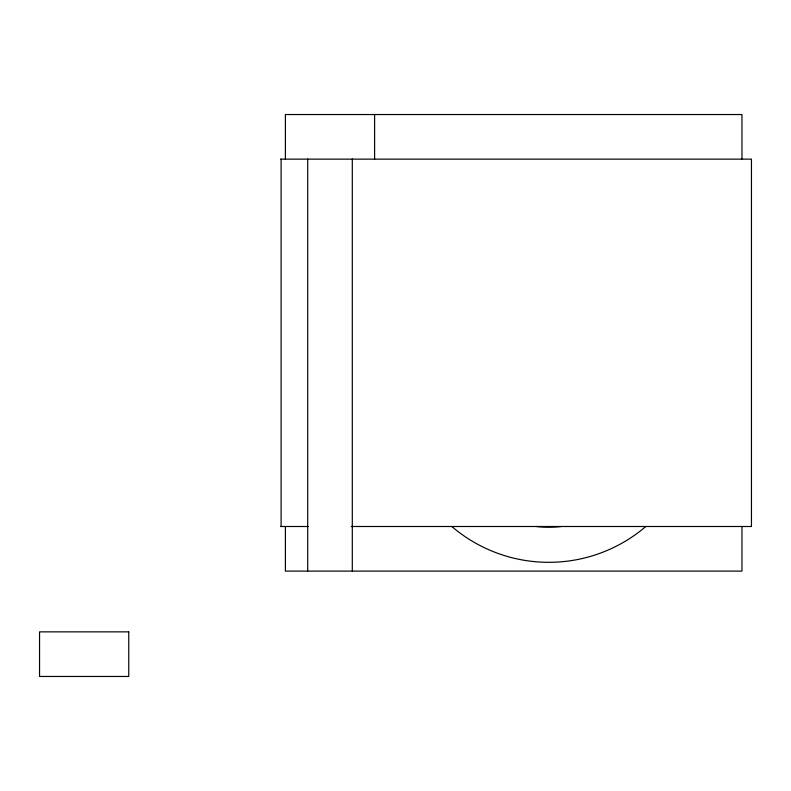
<?xml version="1.0" encoding="UTF-8"?>
<svg xmlns="http://www.w3.org/2000/svg" width="791" height="791" viewBox="0 0 791 791"><rect width="100%" height="100%" fill="white"/><g stroke="black" fill="none" stroke-linecap="round" stroke-linejoin="round"><path stroke-width="1.19" d="M280.617 159.139L751.45 159.139L751.45 526.499L351.273 526.499M280.617 526.499L308.361 526.499M741.968 158.951L741.968 114.537L285.393 114.537L285.393 159.139M741.968 526.677L741.968 571.102L285.393 571.102L285.393 526.677M374.608 114.537L374.608 159.139M352.302 158.951L352.302 571.102M307.699 158.951L307.699 571.102M281.102 159.139L281.102 526.499M645.654 526.638A149.262 149.262 0 0 1 451.958 526.638M561.402 526.509A114.141 114.141 0 0 1 536.199 526.509M128.755 631.861L39.55 631.861L39.55 676.463L128.755 676.463L128.755 631.861"/></g></svg>
